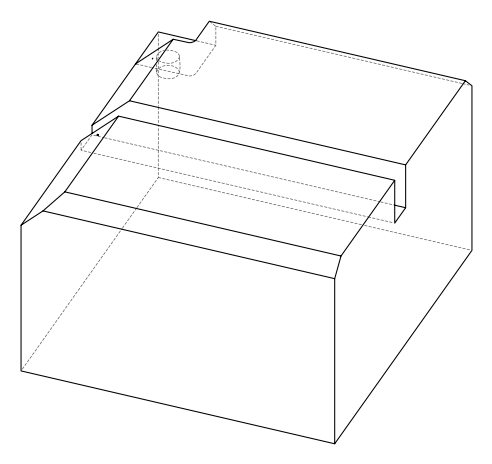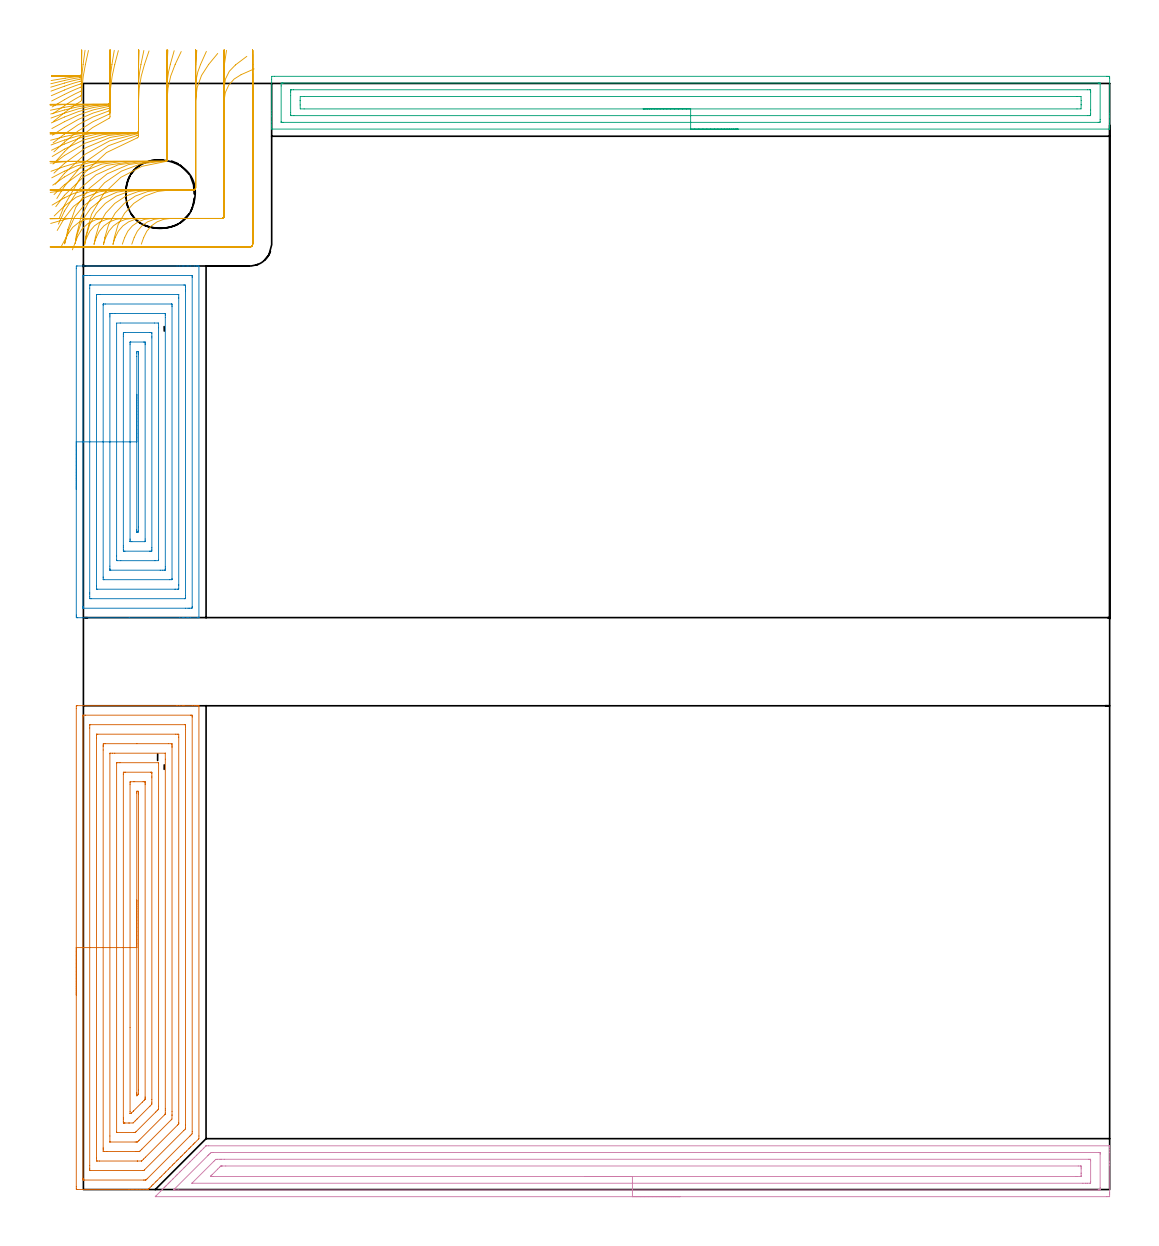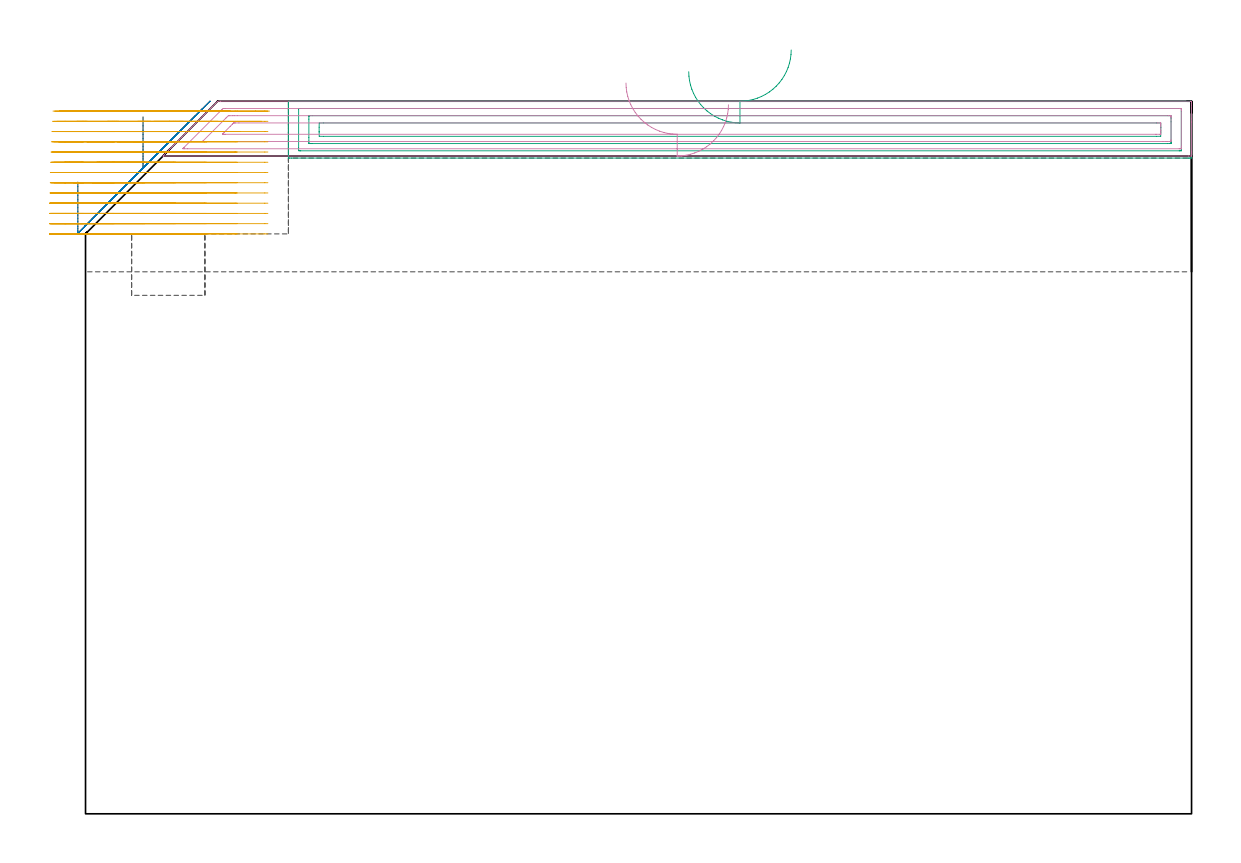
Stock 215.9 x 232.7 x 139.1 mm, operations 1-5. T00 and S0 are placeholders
(PLAN: 7 operations, 2 tool changes, 46.9 min)
(1 AREA_MILL | FG_CHAMFER_SURFACE | UGT0205_001 | 8.2 min | 36665 mm3)
(2 AREA_MILL_1 | FG_CHAMFER_SURFACE_1 | UGT0205_001 | 6.16 min | 29939 mm3)
(3 AREA_MILL_2 | FG_CHAMFER_SURFACE_2 | UGT0205_001 | 5.91 min | 11250 mm3)
(4 AREA_MILL_3 | FG_CHAMFER_SURFACE_3 | UGT0205_001 | 6.52 min | 11087 mm3)
(5 MILL_CORNER_NOTCH_RECTANGULAR | CORNER_NOTCH_RECTANGULAR | NXT0201_009 | Follow Part, ap 2, ae 75% | 10.3 min | 36095 mm3)
(6 MILL_RECTANGULAR_POCKET | POCKET_RECTANGULAR_STRAIGHT | NXT0201_009 | Follow Part, ap 2, ae 75% | 0.86 min | 2037 mm3)
(7 MILL_RECTANGULAR_SLOT | SLOT_RECTANGULAR | NXT0201_012 | Follow Part, ap 4, ae 75% | 8.95 min | 127710 mm3)
(TOOL UGT0205_001 | Chamfer Mill 20 x 3 x 45 deg. | D20 FL50 Z2)
(TOOL NXT0201_009 | ENDMILL 8mm [2P460-0800-NA 1630] | D8 FL26 Z6)
(TOOL NXT0201_012 | ENDMILL 16mm [2P460-1600-NA 1630] | D16 FL38 Z6)
(OP 1 AREA_MILL)
G17 G21 G94 G90
T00 M6
G54
G17 G0 G90 X-1.5 Y40.9 S1061 M3
G43 Z149.1 H0
Z123.3
G94 G1 Y40.938 Z122.428 F250.
Y41.052 Z121.564
Y41.241 Z120.712
Y41.503 Z119.88
Y41.837 Z119.074
Y42.24 Z118.3
Y42.708 Z117.564
Y43.24 Z116.872
Y43.829 Z116.229
Y44.472 Z115.64
Y45.164 Z115.109
Y45.9 Z114.64
Y46.674 Z114.237
Y47.48 Z113.903
Y48.312 Z113.641
Y49.163 Z113.452
Y50.028 Z113.338
Y50.9 Z113.3
Y101.22
X-1.496 Y101.607 Z113.302
X-1.491 Y101.79 Z113.306
X-1.303 Y101.8 Z113.494
X19.677 Z134.472
X20.253 Z135.047
X20.871 Z135.668
X21.138 Z135.935
X22.909 Z137.704
X23.444 Z138.243
X23.794 Z138.593
X23.995 Z138.794
X24.282 Y101.793 Z139.073
X24.297 Y101.79 Z139.088
X24.3 Y101.665 Z139.1
Y11.267
X24.299 Y10.705 Z139.084
X24.241 Y10.641 Z139.041
X23.435 Y9.835 Z138.234
X23.204 Y9.603 Z138.001
X23.087 Y9.486 Z137.885
X22.561 Y8.96 Z137.36
X22.319 Y8.717 Z137.115
X22.197 Y8.595 Z136.994
X21.686 Y8.086 Z136.485
X21.434 Y7.832 Z136.23
X21.306 Y7.705 Z136.103
X20.811 Y7.211 Z135.611
X20.548 Y6.946 Z135.344
X20.416 Y6.814 Z135.213
X19.936 Y6.336 Z134.736
X19.663 Y6.061 Z134.459
X19.062 Y5.462 Z133.862
X18.778 Y5.176 Z133.573
X18.187 Y4.588 Z132.987
X17.892 Y4.29 Z132.688
X17.302 Y3.702 Z132.102
X17.007 Y3.405 Z131.802
X16.406 Y2.806 Z131.206
X16.122 Y2.519 Z130.917
X15.516 Y1.916 Z130.316
X15.236 Y1.634 Z130.031
X14.625 Y1.025 Z129.425
X14.351 Y0.749 Z129.146
X13.859 Y0.258 Z128.657
X13.735 Y0.134 Z128.533
X13.613 Y0.018 Z128.412
X13.602 Y0.01 Z128.4
X13.346 Y0. Z128.145
X12.636 Z127.435
X11.935 Z126.734
X11.4 Z126.196
X11.133 Z125.93
X10.515 Z125.312
X10.247 Z125.045
X9.629 Z124.424
X-1.206 Z113.591
X-1.305 Y0.001 Z113.492
X-1.491 Y0.01 Z113.305
X-1.499 Y0.197 Z113.299
X-1.5 Y0.58 Z113.3
Y50.9
X-0.086 Z114.714
Y99.439
X-0.084 Y99.656 Z114.716
X-0.081 Y99.763 Z114.719
X-0.08 Y99.782 Z114.72
X-0.043 Y99.79 Z114.757
X0.058 Y99.794 Z114.858
X0.418 Y99.8 Z115.218
X22.55 Z137.35
X22.764 Y99.797 Z137.564
X22.845 Y99.793 Z137.645
X22.875 Y99.79 Z137.675
X22.879 Y99.754 Z137.679
X22.883 Y99.658 Z137.683
X22.886 Y99.462 Z137.686
Y99.439
X22.885 Y12.158 Z137.685
X22.872 Y11.733 Z137.672
X22.661 Y11.516 Z137.461
X22.417 Y11.267 Z137.217
X13.511 Y2.361 Z128.311
X13.338 Y2.192 Z128.138
X13.171 Y2.031 Z127.971
X13.104 Y2.01 Z127.904
X13.039 Y2.005 Z127.839
X12.907 Y2.002 Z127.707
X12.644 Y2. Z127.444
X0.25 Z115.05
X0.036 Y2.003 Z114.836
X-0.045 Y2.006 Z114.755
X-0.075 Y2.01 Z114.725
X-0.079 Y2.046 Z114.721
X-0.083 Y2.142 Z114.717
X-0.086 Y2.337 Z114.714
Y2.361
Y50.9
X1.328 Z116.128
X1.329 Y97.102 Z116.129
X1.33 Y97.658 Z116.13
X1.332 Y97.741 Z116.132
X1.335 Y97.779 Z116.135
X1.342 Y97.79 Z116.142
X1.379 Y97.794 Z116.179
X1.521 Y97.799 Z116.321
X21.28 Z136.08
X21.374 Y97.796 Z136.174
X21.448 Y97.79 Z136.248
X21.465 Y97.781 Z136.265
X21.467 Y97.768 Z136.267
X21.47 Y97.658 Z136.27
X21.471 Y97.323 Z136.271
X21.472 Y96.767 Z136.272
X21.471 Y13.604 Z136.271
X21.47 Y13.049 Z136.27
X21.468 Y12.881 Z136.268
X21.465 Y12.799 Z136.265
X21.457 Y12.768 Z136.257
X21.439 Y12.746 Z136.239
X21.138 Y12.438 Z135.938
X12.842 Y4.142 Z127.642
X12.729 Y4.036 Z127.529
X12.707 Y4.019 Z127.507
X12.662 Y4.01 Z127.462
X12.568 Y4.004 Z127.368
X12.426 Y4. Z127.226
X1.52 Y4.001 Z116.32
X1.426 Y4.004 Z116.226
X1.352 Y4.01 Z116.152
X1.335 Y4.019 Z116.135
X1.333 Y4.032 Z116.133
X1.33 Y4.142 Z116.13
X1.329 Y4.477 Z116.129
X1.328 Y5.033 Z116.128
Y50.9
X2.743 Z117.543
Y94.986
X2.747 Y95.675 Z117.547
X2.75 Y95.776 Z117.55
X2.754 Y95.791 Z117.554
X2.775 Y95.794 Z117.575
X2.825 Y95.797 Z117.625
X3.028 Y95.799 Z117.828
X19.444 Y95.8 Z134.244
X19.799 Y95.794 Z134.599
X19.976 Y95.79 Z134.776
X20.051 Y95.783 Z134.851
X20.052 Y95.726 Z134.852
X20.056 Y95.184 Z134.856
X20.057 Y14.137 Z134.857
X20.055 Y13.939 Z134.855
X20.053 Y13.853 Z134.853
X20.05 Y13.814 Z134.85
X20.021 Y13.781 Z134.821
X19.914 Y13.667 Z134.714
X19.777 Y13.527 Z134.577
X13.065 Y6.814 Z127.865
X12.672 Y6.425 Z127.472
X12.285 Y6.046 Z127.085
X12.245 Y6.01 Z127.045
X12.204 Y6.005 Z127.004
X11.4 Y6. Z126.2
X11.324 Z126.124
X3.356 Z118.156
X3.001 Y6.005 Z117.801
X2.824 Y6.01 Z117.624
X2.749 Y6.017 Z117.549
X2.748 Y6.074 Z117.548
X2.744 Y6.616 Z117.544
X2.743 Y50.9 Z117.543
X4.157 Z118.957
Y92.475
X4.158 Y93.205 Z118.958
X4.159 Y93.364 Z118.959
X4.164 Y93.527 Z118.964
X4.176 Y93.79 Z118.976
X4.317 Y93.794 Z119.117
X4.612 Y93.799 Z119.412
X11.251 Y93.8 Z126.051
X17.891 Z132.691
X18.483 Y93.797 Z133.283
X18.567 Y93.794 Z133.367
X18.617 Y93.79 Z133.417
X18.636 Y93.775 Z133.436
X18.638 Y93.689 Z133.438
X18.642 Y93.366 Z133.442
X18.643 Y93.205 Z133.443
Y93.043
Y16.45
X18.641 Y15.72 Z133.441
X18.64 Y15.562 Z133.44
X18.625 Y14.83 Z133.425
X18.555 Y14.757 Z133.355
X18.483 Y14.682 Z133.283
X12.285 Y8.484 Z127.085
X11.895 Y8.097 Z126.695
X11.823 Y8.03 Z126.623
X11.803 Y8.013 Z126.603
X11.769 Y8.008 Z126.569
X11.696 Y8.004 Z126.496
X11.4 Y8.001 Z126.2
X11.106 Y8. Z125.906
X4.909 Z119.709
X4.317 Y8.003 Z119.117
X4.233 Y8.006 Z119.033
X4.183 Y8.01 Z118.983
X4.164 Y8.024 Z118.964
X4.162 Y8.111 Z118.962
X4.158 Y8.434 Z118.958
X4.157 Y8.595 Z118.957
Y8.757
Y50.9
X5.571 Z120.371
X5.572 Y91.683 Z120.372
X5.573 Y91.748 Z120.373
X5.575 Y91.779 Z120.375
X5.577 Y91.788 Z120.377
X5.59 Y91.791 Z120.39
X5.716 Y91.798 Z120.516
X6.088 Y91.799 Z120.888
X6.599 Y91.8 Z121.399
X17.224 Y91.799 Z132.024
X17.226 Y91.797 Z132.026
X17.227 Y91.795 Z132.027
X17.229 Y90.533 Z132.029
Y16.982
X17.228 Y16.611 Z132.028
X17.225 Y16.095 Z132.025
X17.222 Y15.908 Z132.022
X17.211 Y15.87 Z132.011
X17.175 Y15.831 Z131.975
X17.071 Y15.72 Z131.871
X11.728 Y10.377 Z126.528
X11.562 Y10.214 Z126.362
X11.4 Y10.059 Z126.2
X11.334 Y10.01 Z126.134
X11.272 Y10.007 Z126.072
X11.145 Y10.003 Z125.945
X10.889 Y10. Z125.689
X5.576 Y10.001 Z120.376
X5.574 Y10.003 Z120.374
X5.573 Y10.004 Z120.373
X5.571 Y11.267 Z120.371
Y50.9
X6.985 Z121.785
Y89.642
X6.987 Y89.752 Z121.787
X6.989 Y89.778 Z121.789
X6.991 Y89.784 Z121.791
X7.022 Y89.79 Z121.822
X7.231 Y89.796 Z122.031
X7.545 Y89.799 Z122.345
X7.702 Y89.8 Z122.502
X15.759 Y89.799 Z130.559
X15.786 Y89.794 Z130.586
X15.808 Y89.788 Z130.608
X15.815 Y89.642 Z130.615
Y17.514
X15.81 Y17.062 Z130.61
X15.808 Y16.954 Z130.608
X15.8 Y16.909 Z130.6
X15.772 Y16.877 Z130.572
X15.67 Y16.769 Z130.47
X15.514 Y16.611 Z130.314
X15.227 Y16.324 Z130.027
X11.06 Y12.158 Z125.86
X10.949 Y12.054 Z125.749
X10.909 Y12.018 Z125.709
X10.828 Y12.01 Z125.628
X10.67 Y12.002 Z125.47
X7.13 Y12. Z121.93
X7.05 Z121.85
X7.041 Y12.001 Z121.841
X7.014 Y12.006 Z121.814
X6.992 Y12.012 Z121.792
X6.985 Y12.158 Z121.785
Y50.9
X8.4 Z123.2
Y87.316
X8.404 Y87.663 Z123.204
X8.407 Y87.76 Z123.207
X8.414 Y87.791 Z123.214
X8.435 Y87.793 Z123.235
X8.538 Y87.797 Z123.338
X8.744 Y87.8 Z123.544
X8.805 Z123.605
X14.117 Z128.917
X14.272 Y87.798 Z129.072
X14.349 Y87.794 Z129.149
X14.384 Y87.79 Z129.184
X14.394 Y87.774 Z129.194
X14.396 Y87.699 Z129.196
X14.399 Y87.515 Z129.199
X14.4 Y86.97 Z129.2
Y86.624
Y18.937
X14.397 Y18.392 Z129.197
X14.394 Y18.052 Z129.194
X14.387 Y17.945 Z129.187
X14.006 Y17.552 Z128.806
X11.283 Y14.83 Z126.083
X10.897 Y14.445 Z125.697
X10.515 Y14.069 Z125.315
X10.448 Y14.006 Z125.248
X9.629 Y14. Z124.429
X9.569 Z124.369
X8.744 Z123.544
X8.683 Z123.483
X8.528 Y14.002 Z123.328
X8.451 Y14.006 Z123.251
X8.416 Y14.01 Z123.216
X8.406 Y14.026 Z123.206
X8.404 Y14.101 Z123.204
X8.401 Y14.285 Z123.201
X8.4 Y14.83 Z123.2
Y15.176
Y50.9
X9.814 Z124.614
X9.815 Y85.189 Z124.615
X9.818 Y85.541 Z124.618
X9.821 Y85.717 Z124.621
X9.827 Y85.79 Z124.627
X9.912 Y85.795 Z124.712
X10.515 Y85.799 Z125.315
X10.793 Y85.8 Z125.593
X12.565 Y85.798 Z127.365
X12.945 Y85.79 Z127.745
X12.98 Y85.782 Z127.78
X12.982 Y85.731 Z127.782
X12.984 Y85.612 Z127.784
X12.986 Y85.375 Z127.786
Y85.189
Y19.469
X12.985 Y19.283 Z127.785
X12.982 Y19.107 Z127.782
X12.979 Y19.02 Z127.779
X12.974 Y18.982 Z127.774
X12.948 Y18.954 Z127.748
X12.783 Y18.783 Z127.583
X12.396 Y18.392 Z127.196
X10.565 Y16.561 Z125.365
X10.515 Y16.511 Z125.315
X10.116 Y16.121 Z124.916
X10.014 Y16.022 Z124.814
X9.909 Y16.008 Z124.709
X9.855 Y16.004 Z124.655
X9.829 Y16.007 Z124.629
X9.821 Y16.009 Z124.621
X9.82 Y16.022 Z124.62
X9.815 Y16.425 Z124.615
X9.814 Y34.108 Z124.614
Y50.9
X11.228 Z126.028
Y83.408
X11.229 Y83.579 Z126.029
X11.234 Y83.753 Z126.034
X11.236 Y83.791 Z126.036
X11.254 Y83.794 Z126.054
X11.303 Y83.797 Z126.103
X11.4 Y83.796 Z126.2
X11.529 Y83.79 Z126.329
X11.565 Y83.78 Z126.365
X11.568 Y83.696 Z126.368
X11.571 Y83.581 Z126.371
X11.572 Y83.408 Z126.372
Y83.235
Y21.064
X11.571 Y20.892 Z126.371
X11.565 Y20.173 Z126.365
X11.557 Y20.015 Z126.357
X11.4 Y19.854 Z126.2
X11.244 Y19.702 Z126.044
X11.234 Y20.001 Z126.034
X11.23 Y20.173 Z126.03
X11.228 Y20.346 Z126.028
Y50.9
Y51.772 Z126.066
Y52.636 Z126.18
Y53.488 Z126.369
Y54.32 Z126.631
Y55.126 Z126.965
Y55.9 Z127.368
Y56.636 Z127.836
Y57.328 Z128.368
Y57.971 Z128.957
Y58.56 Z129.6
Y59.091 Z130.292
Y59.56 Z131.028
Y59.963 Z131.802
Y60.297 Z132.608
Y60.559 Z133.44
Y60.748 Z134.291
Y60.862 Z135.156
Y60.9 Z136.028
G0 Z149.1
M5
M2
(OP 2 AREA_MILL_1)
G17 G21 G94 G90
T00 M6
G54
G17 G0 G90 X-1.5 Y147.3 S1061 M3
G43 Z149.1 H0
Z123.3
G94 G1 Y147.338 Z122.428 F250.
Y147.452 Z121.564
Y147.641 Z120.712
Y147.903 Z119.88
Y148.237 Z119.074
Y148.64 Z118.3
Y149.108 Z117.564
Y149.64 Z116.872
Y150.229 Z116.229
Y150.872 Z115.64
Y151.564 Z115.109
Y152.3 Z114.64
Y153.074 Z114.237
Y153.88 Z113.903
Y154.712 Z113.641
Y155.564 Z113.452
Y156.428 Z113.338
Y157.3 Z113.3
Y193.744
X-1.496 Y194.13 Z113.302
X-1.491 Y194.29 Z113.305
X-1.326 Y194.3 Z113.47
X19.7 Z134.495
X20.253 Z135.047
X20.917 Z135.715
X21.139 Z135.936
X21.803 Z136.6
X22.024 Z136.82
X22.466 Z137.265
X23.352 Z138.151
X23.794 Z138.593
X24.048 Z138.846
X24.285 Y194.294 Z139.077
X24.297 Y194.291 Z139.089
X24.3 Y194.189 Z139.1
Y120.408
X24.304 Y120.31 Z139.096
X24.285 Y120.307 Z139.077
X24.047 Y120.3 Z138.846
X22.466 Z137.265
X22.024 Z136.82
X21.803 Z136.6
X21.139 Z135.936
X20.917 Z135.715
X20.253 Z135.047
X9.647 Z124.443
X-1.206 Z113.59
X-1.328 Y120.301 Z113.469
X-1.491 Y120.31 Z113.305
X-1.499 Y120.473 Z113.299
X-1.5 Y120.856 Z113.3
Y157.3
X-0.086 Z114.714
X-0.085 Y191.967 Z114.715
X-0.081 Y192.183 Z114.719
X-0.079 Y192.281 Z114.721
X0.112 Y192.29 Z114.912
X0.446 Y192.298 Z115.246
X0.776 Y192.299 Z115.576
X1.33 Y192.3 Z116.13
X22.77 Y192.299 Z137.57
X22.835 Y192.297 Z137.635
X22.862 Y192.294 Z137.662
X22.876 Y192.291 Z137.676
X22.879 Y192.277 Z137.679
X22.882 Y192.183 Z137.682
X22.886 Y191.99 Z137.686
Y191.967
X22.885 Y122.633 Z137.685
X22.881 Y122.417 Z137.681
X22.879 Y122.319 Z137.679
X22.688 Y122.31 Z137.488
X22.354 Y122.302 Z137.154
X22.024 Y122.301 Z136.824
X21.47 Y122.3 Z136.27
X0.03 Y122.301 Z114.83
X-0.035 Y122.302 Z114.765
X-0.062 Y122.306 Z114.738
X-0.076 Y122.309 Z114.724
X-0.079 Y122.323 Z114.721
X-0.082 Y122.417 Z114.718
X-0.086 Y122.61 Z114.714
Y122.633
Y157.3
X1.328 Z116.128
X1.329 Y189.634 Z116.129
X1.331 Y190.189 Z116.131
X1.333 Y190.271 Z116.133
X1.334 Y190.284 Z116.134
X1.367 Y190.29 Z116.167
X1.44 Y190.296 Z116.24
X1.551 Y190.3 Z116.351
X21.139 Y190.299 Z135.939
X21.249 Y190.297 Z136.049
X21.464 Y190.29 Z136.264
X21.466 Y190.189 Z136.266
X21.47 Y189.856 Z136.27
X21.471 Y189.3 Z136.271
Y188.966
Y124.966
X21.469 Y124.411 Z136.269
X21.467 Y124.329 Z136.267
X21.466 Y124.316 Z136.266
X21.433 Y124.31 Z136.233
X21.36 Y124.304 Z136.16
X21.249 Y124.3 Z136.049
X1.662 Y124.301 Z116.462
X1.551 Y124.303 Z116.351
X1.336 Y124.31 Z116.136
X1.334 Y124.411 Z116.134
X1.33 Y124.744 Z116.13
X1.329 Y125.3 Z116.129
X1.328 Y125.634 Z116.128
Y157.3
X2.743 Z117.543
Y187.325
X2.744 Y187.522 Z117.544
X2.749 Y188.208 Z117.549
X2.76 Y188.29 Z117.56
X2.851 Y188.293 Z117.651
X3.045 Y188.297 Z117.845
X3.432 Y188.3 Z118.232
X3.543 Z118.343
X19.799 Y188.299 Z134.599
X19.959 Y188.296 Z134.759
X20.038 Y188.292 Z134.838
X20.051 Y188.289 Z134.851
X20.053 Y188.278 Z134.853
X20.055 Y188.249 Z134.855
X20.057 Y187.719 Z134.857
Y187.522
Y127.275
X20.056 Y127.078 Z134.856
X20.051 Y126.392 Z134.851
X20.04 Y126.31 Z134.84
X19.949 Y126.307 Z134.749
X19.755 Y126.303 Z134.555
X19.368 Y126.3 Z134.168
X19.257 Z134.057
X3.001 Y126.301 Z117.801
X2.841 Y126.304 Z117.641
X2.762 Y126.308 Z117.562
X2.749 Y126.311 Z117.549
X2.747 Y126.322 Z117.547
X2.745 Y126.351 Z117.545
X2.743 Y126.881 Z117.543
Y127.078
Y157.3
X4.157 Z118.957
Y186.067
X4.159 Y186.174 Z118.959
X4.164 Y186.259 Z118.964
X4.168 Y186.291 Z118.968
X4.18 Y186.293 Z118.98
X4.318 Y186.297 Z119.118
X4.65 Y186.3 Z119.45
X18.483 Y186.299 Z133.283
X18.562 Y186.298 Z133.362
X18.61 Y186.294 Z133.41
X18.631 Y186.291 Z133.431
X18.636 Y186.227 Z133.436
X18.641 Y185.906 Z133.441
X18.643 Y185.744 Z133.443
X18.642 Y128.533 Z133.442
X18.641 Y128.426 Z133.441
X18.636 Y128.341 Z133.436
X18.632 Y128.309 Z133.432
X18.62 Y128.307 Z133.42
X18.483 Y128.303 Z133.283
X18.15 Y128.3 Z132.95
X4.318 Y128.301 Z119.118
X4.238 Y128.302 Z119.038
X4.19 Y128.306 Z118.99
X4.169 Y128.309 Z118.969
X4.164 Y128.373 Z118.964
X4.159 Y128.694 Z118.959
X4.157 Y128.856 Z118.957
Y157.3
X5.571 Z120.371
X5.572 Y183.596 Z120.372
X5.573 Y183.967 Z120.373
X5.576 Y184.226 Z120.376
X5.578 Y184.282 Z120.378
X5.646 Y184.29 Z120.446
X5.759 Y184.297 Z120.559
X6.088 Y184.299 Z120.888
X6.641 Y184.3 Z121.441
X17.044 Y184.299 Z131.844
X17.139 Y184.297 Z131.939
X17.197 Y184.293 Z131.997
X17.222 Y184.289 Z132.022
X17.224 Y184.277 Z132.024
X17.227 Y184.14 Z132.027
X17.228 Y183.967 Z132.028
X17.229 Y183.448 Z132.029
X17.228 Y131.004 Z132.028
X17.227 Y130.633 Z132.027
X17.224 Y130.374 Z132.024
X17.222 Y130.318 Z132.022
X17.154 Y130.31 Z131.954
X17.041 Y130.303 Z131.841
X16.712 Y130.301 Z131.512
X16.159 Y130.3 Z130.959
X5.756 Y130.301 Z120.556
X5.661 Y130.303 Z120.461
X5.603 Y130.307 Z120.403
X5.577 Y130.31 Z120.377
X5.576 Y130.323 Z120.376
X5.573 Y130.46 Z120.373
X5.572 Y130.633 Z120.372
X5.571 Y131.152 Z120.371
Y157.3
X6.985 Z121.785
X6.986 Y182.189 Z121.786
X6.992 Y182.289 Z121.792
X7.748 Y182.3 Z122.548
X14.941 Z129.741
X15.72 Y182.296 Z130.52
X15.765 Y182.29 Z130.565
X15.81 Y182.206 Z130.61
X15.812 Y182.189 Z130.612
X15.815 Y181.312 Z130.615
X15.814 Y132.411 Z130.614
X15.808 Y132.311 Z130.608
X15.052 Y132.3 Z129.852
X7.859 Z122.659
X7.08 Y132.304 Z121.88
X7.035 Y132.31 Z121.835
X6.99 Y132.394 Z121.79
X6.988 Y132.411 Z121.788
X6.985 Y133.288 Z121.785
Y157.3
X8.4 Z123.2
Y179.522
X8.402 Y179.866 Z123.202
X8.407 Y180.213 Z123.207
X8.412 Y180.291 Z123.212
X8.454 Y180.293 Z123.254
X8.55 Y180.297 Z123.35
X8.744 Y180.299 Z123.544
X8.855 Y180.3 Z123.655
X14.056 Y180.299 Z128.856
X14.168 Y180.298 Z128.968
X14.388 Y180.29 Z129.188
X14.393 Y180.222 Z129.193
X14.397 Y180.069 Z129.197
X14.4 Y179.522 Z129.2
Y179.176
Y135.078
X14.398 Y134.735 Z129.198
X14.393 Y134.387 Z129.193
X14.388 Y134.309 Z129.188
X14.346 Y134.307 Z129.146
X14.25 Y134.303 Z129.05
X14.056 Y134.301 Z128.856
X13.945 Y134.3 Z128.745
X8.744 Y134.301 Z123.544
X8.632 Y134.302 Z123.432
X8.412 Y134.31 Z123.212
X8.407 Y134.378 Z123.207
X8.403 Y134.531 Z123.203
X8.4 Y135.078 Z123.2
Y135.424
Y157.3
X9.814 Z124.614
Y177.744
X9.816 Y178.096 Z124.616
X9.819 Y178.271 Z124.619
X9.82 Y178.286 Z124.62
X9.835 Y178.29 Z124.635
X9.882 Y178.296 Z124.682
X9.962 Y178.299 Z124.762
X12.618 Z127.418
X12.933 Y178.293 Z127.733
X12.968 Y178.29 Z127.768
X12.98 Y178.284 Z127.78
X12.981 Y178.262 Z127.781
X12.984 Y178.152 Z127.784
X12.986 Y177.93 Z127.786
Y177.744
Y136.856
X12.984 Y136.504 Z127.784
X12.981 Y136.329 Z127.781
X12.98 Y136.314 Z127.78
X12.965 Y136.31 Z127.765
X12.918 Y136.304 Z127.718
X12.838 Y136.301 Z127.638
X10.182 Z124.982
X9.867 Y136.307 Z124.667
X9.832 Y136.31 Z124.632
X9.82 Y136.316 Z124.62
X9.819 Y136.338 Z124.619
X9.816 Y136.448 Z124.616
X9.814 Y136.67 Z124.614
Y136.856
Y157.3
X11.228 Z126.028
Y175.25
X11.231 Y175.967 Z126.031
X11.234 Y176.133 Z126.034
X11.241 Y176.29 Z126.041
X11.4 Y176.295 Z126.2
X11.511 Z126.311
X11.55 Y176.291 Z126.35
X11.565 Y176.287 Z126.365
X11.567 Y176.254 Z126.367
X11.57 Y176.139 Z126.37
X11.572 Y175.967 Z126.372
Y175.794
Y139.35
X11.569 Y138.633 Z126.369
X11.566 Y138.467 Z126.366
X11.559 Y138.31 Z126.359
X11.4 Y138.305 Z126.2
X11.289 Z126.089
X11.25 Y138.309 Z126.05
X11.235 Y138.312 Z126.035
X11.233 Y138.346 Z126.033
X11.23 Y138.461 Z126.03
X11.228 Y138.633 Z126.028
Y138.806
Y157.3
Y158.172 Z126.066
Y159.036 Z126.18
Y159.888 Z126.369
Y160.72 Z126.631
Y161.526 Z126.965
Y162.3 Z127.368
Y163.036 Z127.836
Y163.728 Z128.368
Y164.371 Z128.957
Y164.96 Z129.6
Y165.492 Z130.292
Y165.96 Z131.028
Y166.363 Z131.802
Y166.697 Z132.608
Y166.959 Z133.44
Y167.148 Z134.292
Y167.262 Z135.156
Y167.3 Z136.028
G0 Z149.1
M5
M2
(OP 3 AREA_MILL_2)
G17 G21 G94 G90
T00 M6
G54
G17 G0 G90 X137.75 Y223.1 S1061 M3
G43 Z149.1 H0
G94 G1 X137.712 Z148.228 F250.
X137.598 Z147.363
X137.409 Z146.512
X137.147 Z145.68
X136.813 Z144.874
X136.41 Z144.1
X135.941 Z143.364
X135.41 Z142.672
X134.821 Z142.029
X134.178 Z141.44
X133.486 Z140.908
X132.75 Z140.44
X131.976 Z140.037
X131.17 Z139.703
X130.338 Z139.441
X129.486 Z139.252
X128.622 Z139.138
X127.75 Z139.1
X39.769
X39.61 Y223.102 Z139.088
X39.606 Y223.167 Z139.025
X39.6 Y223.579 Z138.621
Y223.947 Z138.252
Y224.626 Z137.57
Y225.859 Z136.338
Y226.414 Z135.78
Y227.031 Z135.164
Y233.569 Z128.629
X39.603 Y234.182 Z128.016
X39.607 Y234.192 Z128.006
X40.216 Y234.2 Z128.
X215.284
X215.549 Y234.197 Z128.002
X215.89 Y234.192 Z128.006
X215.9 Y233.846 Z128.351
Y226.414 Z135.78
Y225.859 Z136.338
Y225.52 Z136.676
Y224.965 Z137.232
Y224.626 Z137.57
Y223.947 Z138.252
Y223.579 Z138.621
X215.894 Y223.167 Z139.025
X215.89 Y223.102 Z139.088
X215.731 Y223.1 Z139.1
X127.75
Y224.514 Z137.686
X42.002
X41.891 Y224.515 Z137.685
X41.669 Y224.519 Z137.681
X41.613 Y224.521 Z137.679
X41.608 Y224.534 Z137.666
X41.603 Y224.568 Z137.632
X41.601 Y224.626 Z137.574
Y232.182 Z130.018
X41.607 Y232.674 Z129.526
X41.61 Y232.769 Z129.431
X41.78 Y232.779 Z129.421
X41.893 Y232.784 Z129.416
X42.002 Y232.785 Z129.415
X213.498 Y232.786 Z129.414
X213.609 Y232.785 Z129.415
X213.831 Y232.781 Z129.419
X213.887 Y232.779 Z129.421
X213.892 Y232.766 Z129.434
X213.897 Y232.732 Z129.468
X213.899 Y232.674 Z129.526
Y225.118 Z137.082
X213.893 Y224.626 Z137.574
X213.89 Y224.531 Z137.669
X213.72 Y224.521 Z137.679
X213.607 Y224.516 Z137.684
X213.498 Y224.515 Z137.685
X127.75 Y224.514 Z137.686
Y225.928 Z136.272
X44.273 Y225.929 Z136.271
X43.789 Y225.932 Z136.268
X43.629 Y225.935 Z136.265
X43.61 Y225.937 Z136.263
X43.606 Y225.999 Z136.201
X43.602 Y226.099 Z136.101
X43.6 Y226.603 Z135.597
Y230.18 Z132.02
X43.601 Y230.886 Z131.314
X43.602 Y231.073 Z131.127
X43.61 Y231.263 Z130.937
X43.616 Y231.365 Z130.835
X43.668 Y231.367 Z130.833
X43.789 Y231.369 Z130.831
X44.197 Y231.371 Z130.829
X211.227
X211.711 Y231.368 Z130.832
X211.871 Y231.365 Z130.835
X211.89 Y231.363 Z130.837
X211.894 Y231.301 Z130.899
X211.898 Y231.201 Z130.999
X211.899 Y231.075 Z131.125
X211.9 Y230.886 Z131.314
Y227.12 Z135.08
X211.899 Y226.414 Z135.786
X211.898 Y226.227 Z135.973
X211.89 Y226.037 Z136.163
X211.884 Y225.935 Z136.265
X211.832 Y225.933 Z136.267
X211.711 Y225.931 Z136.269
X211.303 Y225.929 Z136.271
X127.75 Y225.928 Z136.272
Y227.343 Z134.857
X46.434
X45.618 Y227.35 Z134.85
X45.6 Y228.178 Z134.022
Y229.072 Z133.128
Y229.097 Z133.103
X45.616 Y229.95 Z132.25
X46.468 Y229.957 Z132.243
X209.066
X209.882 Y229.95 Z132.25
X209.9 Y229.122 Z133.078
Y228.228 Z133.972
Y228.203 Z133.997
X209.884 Y227.35 Z134.85
X209.032 Y227.343 Z134.857
X127.75
X126.878 Z134.895
X126.013 Z135.009
X125.162 Z135.198
X124.33 Z135.46
X123.524 Z135.794
X122.75 Z136.197
X122.014 Z136.666
X121.322 Z137.197
X120.679 Z137.786
X120.09 Z138.43
X119.558 Z139.122
X119.09 Z139.857
X118.687 Z140.631
X118.353 Z141.437
X118.091 Z142.269
X117.902 Z143.121
X117.788 Z143.986
X117.75 Z144.857
G0 Z149.1
M5
M2
(OP 4 AREA_MILL_3)
G17 G21 G94 G90
T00 M6
G54
G17 G0 G90 X125.5 Y-1.5 S1061 M3
G43 Z149.1 H0
Z138.4
G94 G1 X125.462 Z137.529 F250.
X125.348 Z136.664
X125.159 Z135.812
X124.897 Z134.98
X124.563 Z134.174
X124.16 Z133.4
X123.692 Z132.664
X123.16 Z131.972
X122.571 Z131.329
X121.928 Z130.74
X121.236 Z130.209
X120.5 Z129.74
X119.726 Z129.337
X118.92 Z129.003
X118.088 Z128.741
X117.237 Z128.552
X116.372 Z128.438
X115.5 Z128.4
X15.242
X15.22 Y-1.499 Z128.401
X15.118 Y-1.493 Z128.405
X15.151 Y-1.454 Z128.444
X15.242 Y-1.358 Z128.54
X16.262 Y-0.338 Z129.562
X16.471 Y-0.128 Z129.77
X16.579 Y-0.019 Z129.877
X16.911 Y0.311 Z130.211
X17.133 Y0.533 Z130.432
X17.355 Y0.756 Z130.654
X17.47 Y0.872 Z130.768
X17.824 Y1.224 Z131.124
X18.003 Y1.403 Z131.303
X18.239 Y1.64 Z131.538
X18.361 Y1.763 Z131.659
X18.737 Y2.137 Z132.037
X18.873 Y2.273 Z132.173
X19.416 Y2.819 Z132.713
X19.698 Y3.098 Z132.998
X19.743 Y3.143 Z133.043
X20.3 Y3.703 Z133.598
X20.589 Y3.989 Z133.889
X21.185 Y4.587 Z134.482
X21.48 Y4.88 Z134.78
X22.069 Y5.471 Z135.366
X22.391 Y5.791 Z135.69
X22.953 Y6.355 Z136.251
X23.304 Y6.704 Z136.604
X23.837 Y7.239 Z137.135
X24.428 Y7.828 Z137.728
X24.6 Y8.001 Z137.898
X24.721 Y8.123 Z138.019
X25.312 Y8.712 Z138.612
X25.754 Y9.154 Z139.054
X25.758 Y9.157 Z139.057
X25.813 Y9.206 Z139.091
X26.376 Y9.2 Z139.1
X215.758
X215.891 Y9.197 Z139.088
X215.893 Y9.186 Z139.077
X215.9 Y8.889 Z138.788
Y8.392 Z138.291
Y7.828 Z137.723
Y5.778 Z135.676
Y5.176 Z135.071
Y-0.711 Z129.186
X215.897 Y-1.012 Z128.885
X215.891 Y-1.491 Z128.406
X215.798 Y-1.494 Z128.403
X215.312 Y-1.5 Z128.4
X115.5
Y-0.086 Z129.814
X19.941
X19.252 Y-0.084 Z129.816
X19.207
X18.989 Y-0.072 Z129.828
X19.012 Y-0.046 Z129.854
X19.088 Y0.035 Z129.935
X19.167 Y0.117 Z130.017
X19.252 Y0.203 Z130.103
X26.187 Y7.137 Z137.037
X26.382 Y7.33 Z137.23
X26.637 Y7.575 Z137.475
X26.854 Y7.779 Z137.679
X27.273 Y7.785 Z137.685
X27.316
X213.573 Y7.786 Z137.686
X213.749 Y7.785 Z137.685
X213.837 Y7.783 Z137.683
X213.879 Y7.779 Z137.679
X213.89 Y7.777 Z137.677
X213.892 Y7.763 Z137.663
X213.897 Y7.672 Z137.572
X213.9 Y7.462 Z137.362
X213.899 Y0.39 Z130.29
X213.893 Y0.022 Z129.922
X213.89 Y-0.077 Z129.823
X213.847 Y-0.079 Z129.821
X213.742 Y-0.083 Z129.817
X213.53 Y-0.085 Z129.815
X213.487 Y-0.086 Z129.814
X115.5
Y1.328 Z131.228
X22.968 Y1.329 Z131.229
X22.868 Y1.333 Z131.233
X22.849 Y1.336 Z131.236
X22.851 Y1.341 Z131.241
X22.875 Y1.372 Z131.272
X22.913 Y1.413 Z131.313
X22.979 Y1.48 Z131.38
X27.417 Y5.917 Z135.817
X27.562 Y6.06 Z135.96
X27.867 Y6.355 Z136.255
X28.164 Y6.364 Z136.264
X28.743 Y6.37 Z136.27
X29.055 Y6.371 Z136.271
X29.633
X211.434
X211.748 Y6.369 Z136.269
X211.851 Y6.367 Z136.267
X211.881 Y6.365 Z136.265
X211.89 Y6.311 Z136.211
X211.896 Y6.211 Z136.111
X211.899 Y6.06 Z135.96
Y1.64 Z131.54
X211.898 Y1.491 Z131.391
X211.89 Y1.344 Z131.244
X211.748 Y1.336 Z131.236
X211.169 Y1.33 Z131.23
X210.856 Y1.329 Z131.229
X210.279
X115.5 Y1.328 Z131.228
Y2.743 Z132.643
X27.273
X27.052 Y2.744 Z132.644
X26.793 Y2.747 Z132.647
X26.716 Y2.75 Z132.65
X26.756 Y2.797 Z132.697
X26.817 Y2.865 Z132.765
X26.872 Y2.922 Z132.822
X27.068 Y3.12 Z133.02
X28.241 Y4.292 Z134.192
X28.648 Y4.697 Z134.597
X28.786 Y4.832 Z134.732
X28.898 Y4.937 Z134.837
X28.933 Y4.95 Z134.85
X28.972 Y4.954 Z134.854
X29.055 Y4.956 Z134.856
X29.276 Y4.957 Z134.857
X29.947
X209.295
X209.81 Y4.952 Z134.852
X209.865 Y4.95 Z134.85
X209.89 Y4.943 Z134.843
X209.893 Y4.902 Z134.802
X209.897 Y4.72 Z134.62
X209.9 Y4.357 Z134.257
Y3.473 Z133.373
Y3.408 Z133.308
X209.897 Y2.998 Z132.898
X209.892 Y2.794 Z132.694
X209.89 Y2.75 Z132.65
X209.84 Y2.747 Z132.647
X209.743 Y2.744 Z132.644
X209.074 Y2.743 Z132.643
X208.854
X115.5
X114.628 Z132.681
X113.764 Z132.795
X112.912 Z132.983
X112.08 Z133.246
X111.274 Z133.58
X110.5 Z133.982
X109.764 Z134.451
X109.072 Z134.982
X108.429 Z135.572
X107.84 Z136.215
X107.309 Z136.907
X106.84 Z137.643
X106.437 Z138.417
X106.103 Z139.222
X105.841 Z140.054
X105.652 Z140.906
X105.538 Z141.771
X105.5 Z142.643
G0 Z149.1
M5
M2
(OP 5 MILL_CORNER_NOTCH_RECTANGULAR)
G17 G21 G94 G90
T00 M6
G54
G17 G0 G90 X-6.353 Y224.669 S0 M3
G43 Z149.167 H1
Z137.169
G94 G1 X-4. Y226.531 F250.
G2 X-0.587 Y228.924 R36. F500.
G3 X-0.399 Y229.258 R0.4
G2 X0.42 Y236.7 R36.
G1 X1.057 Y239.632 F250.
G0 Z149.167
X-6.002 Y216.09
Z137.169
G1 X-4. Y218.324
G2 X5.375 Y225.355 R30. F500.
G3 X5.6 Y225.711 R0.4
G1 Y229.059
G2 X6.589 Y236.7 R30.
G1 X7.354 Y239.601 F250.
G0 Z149.167
X-5.097 Y204.281
Z137.169
G1 X-4. Y207.074
G2 X11.319 Y221.251 R24. F500.
G3 X11.6 Y221.63 R0.4
G1 Y229.059
G2 X12.849 Y236.7 R24.
G1 X13.804 Y239.544 F250.
G0 Z149.167
X0.284 Y198.809
Z137.169
G1 X0.45 Y200.3
G2 X17.227 Y216.266 R18. F500.
G3 X17.6 Y216.662 R0.4
G1 Y229.059
G2 X19.302 Y236.7 R18.
G1 X20.576 Y239.416 F250.
G0 Z149.167
X6.257 Y198.821
Z137.169
G1 X6.507 Y200.3
G2 X18.339 Y210.3 R12. F500.
G1 X23.202
G3 X23.6 Y210.698 R0.4
G1 Y229.059
G2 X26.347 Y236.7 R12.
G1 X28.258 Y239.013 F250.
G0 Z149.167
X12.182 Y198.886
Z137.169
G1 X12.682 Y200.3
G2 X18.339 Y204.3 R6. F500.
G1 X29.202
G3 X29.6 Y204.698 R0.4
G1 Y229.059
G2 X33.177 Y234.548 R6.
G1 X35.921 Y235.759 F250.
G0 Z149.167
X15.339 Y198.3
Z137.169
G1 X18.339
X35. F500.
G3 X35.6 Y198.9 R0.6
G1 Y229.059
Y232.059 F250.
G0 Z149.167
X-6.475 Y226.307
Z135.172
G1 X-4. Y228.002
G2 X-0.609 Y230.06 R36. F500.
G3 X-0.4 Y230.408 R0.4
G1 Y231.804
G2 X-0.066 Y236.699 R36.
G1 X0.342 Y239.672 F250.
G0 Z149.167
X-6.205 Y218.317
Z135.172
G1 X-4. Y220.351
G2 X5.349 Y226.214 R30. F500.
G3 X5.6 Y226.582 R0.4
G1 Y231.804
G2 X6.002 Y236.7 R30.
G1 X6.492 Y239.66 F250.
G0 Z149.167
X-5.592 Y208.494
Z135.172
G1 X-4. Y211.037
G2 X11.287 Y221.762 R24. F500.
G3 X11.6 Y222.15 R0.4
G1 Y231.804
G2 X12.105 Y236.7 R24.
G1 X12.717 Y239.637 F250.
G0 Z149.167
X-1.703 Y199.109
Z135.172
G1 X-1.512 Y200.597
G2 X16.341 Y216.3 R18. F500.
G1 X17.202
G3 X17.6 Y216.698 R0.4
G1 Y231.804
G2 X18.279 Y236.7 R18.
G1 X19.095 Y239.587 F250.
G0 Z149.167
X4.259 Y198.821
Z135.172
G1 X4.509 Y200.3
G2 X16.341 Y210.3 R12. F500.
G1 X23.202
G3 X23.6 Y210.698 R0.4
G1 Y231.804
G2 X24.644 Y236.7 R12.
G1 X25.868 Y239.439 F250.
G0 Z149.167
X10.184 Y198.886
Z135.172
G1 X10.684 Y200.3
G2 X16.341 Y204.3 R6. F500.
G1 X29.202
G3 X29.6 Y204.698 R0.4
G1 Y231.804
G2 X31.984 Y236.592 R6.
G1 X34.379 Y238.4 F250.
G0 Z149.167
X13.341 Y198.3
Z135.172
G1 X16.341
X35. F500.
G3 X35.6 Y198.9 R0.6
G1 Y231.804
Y234.804 F250.
G0 Z149.167
X-6.581 Y227.747
Z133.174
G1 X-4. Y229.276
G2 X-0.631 Y231.038 R36. F500.
G3 X-0.4 Y231.397 R0.4
G1 Y235.818
G2 X-0.39 Y236.681 R36.
G1 X-0.318 Y239.68 F250.
G0 Z149.167
X-6.374 Y220.204
Z133.174
G1 X-4. Y222.038
G2 X5.323 Y226.912 R30. F500.
G3 X5.6 Y227.29 R0.4
G1 Y235.818
G2 X5.613 Y236.7 R30.
G1 X5.701 Y239.699 F250.
G0 Z149.167
X-5.935 Y211.483
Z133.174
G1 X-4. Y213.776
G2 X11.254 Y222.1 R24. F500.
G3 X11.6 Y222.494 R0.4
G1 Y235.818
G2 X11.616 Y236.7 R24.
G1 X11.726 Y239.698 F250.
G0 Z149.167
X-3.889 Y199.063
Z133.174
G1 X-3.272 Y201.999
G2 X14.344 Y216.3 R18. F500.
G1 X17.202
G3 X17.6 Y216.698 R0.4
G1 Y235.818
G2 X17.622 Y236.7 R18.
G1 X17.769 Y239.696 F250.
G0 Z149.167
X2.262 Y198.821
Z133.174
G1 X2.512 Y200.3
G2 X14.344 Y210.3 R12. F500.
G1 X23.202
G3 X23.6 Y210.698 R0.4
G1 Y235.818
G2 X23.632 Y236.7 R12.
G1 X23.853 Y239.692 F250.
G0 Z149.167
X8.187 Y198.886
Z133.174
G1 X8.687 Y200.3
G2 X14.344 Y204.3 R6. F500.
G1 X29.202
G3 X29.6 Y204.698 R0.4
G1 Y235.818
G2 X29.665 Y236.7 R6.
G1 X30.106 Y239.667 F250.
G0 Z149.167
X11.344 Y198.3
Z133.174
G1 X14.344
X35. F500.
G3 X35.6 Y198.9 R0.6
G1 Y235.818
Y238.818 F250.
G0 Z149.167
X-6.673 Y229.013
Z131.177
G1 X-4. Y230.375
G2 X-0.653 Y231.871 R36. F500.
G3 X-0.4 Y232.24 R0.4
G1 Y236.68
Y239.68 F250.
G0 Z149.167
X-6.516 Y221.821
Z131.177
G1 X-4. Y223.456
G2 X5.297 Y227.46 R30. F500.
G3 X5.6 Y227.845 R0.4
G1 Y232.24
Y236.7
X5.602 Y239.7 F250.
G0 Z149.167
X-6.197 Y213.83
Z131.177
G1 X-4. Y215.873
G2 X11.221 Y222.274 R24. F500.
G3 X11.6 Y222.67 R0.4
G1 Y227.845
Y236.7
X11.603 Y239.7 F250.
G0 Z149.167
X-5.256 Y203.113
Z131.177
G1 X-4. Y205.837
G2 X12.346 Y216.3 R18. F500.
G1 X17.202
G3 X17.6 Y216.698 R0.4
G1 Y222.67
Y236.7
X17.604 Y239.7 F250.
G0 Z149.167
X0.264 Y198.821
Z131.177
G1 X0.514 Y200.3
G2 X12.346 Y210.3 R12. F500.
G1 X23.202
G3 X23.6 Y210.698 R0.4
G1 Y216.698
Y236.7
X23.606 Y239.7 F250.
G0 Z149.167
X6.189 Y198.886
Z131.177
G1 X6.689 Y200.3
G2 X12.346 Y204.3 R6. F500.
G1 X29.202
G3 X29.6 Y204.698 R0.4
G1 Y210.698
Y236.7
X29.612 Y239.7 F250.
G0 Z149.167
X9.346 Y198.3
Z131.177
G1 X12.346
X35. F500.
G3 X35.6 Y198.9 R0.6
G1 Y236.676
Y239.676 F250.
G0 Z149.167
X-6.751 Y230.121
Z129.179
G1 X-4. Y231.317
G2 X-0.675 Y232.571 R36. F500.
G3 X-0.4 Y232.948 R0.4
G1 Y236.68
Y239.68 F250.
G0 Z149.167
X-6.635 Y223.211
Z129.179
G1 X-4. Y224.646
G2 X5.27 Y227.867 R30. F500.
G3 X5.6 Y228.258 R0.4
G1 Y236.7
Y239.7 F250.
G0 Z149.167
X-6.405 Y215.745
Z129.179
G1 X-4. Y217.538
G2 X10.349 Y222.3 R24. F500.
G1 X11.203
G3 X11.6 Y222.697 R0.4
G1 Y236.7
Y239.7 F250.
G0 Z149.167
X-5.811 Y206.777
Z129.179
G1 X-4. Y209.168
G2 X10.349 Y216.3 R18. F500.
G1 X17.202
G3 X17.6 Y216.698 R0.4
G1 Y236.7
Y239.7 F250.
G0 Z149.167
X-1.719 Y199.093
Z129.179
G1 X-1.435 Y200.566
G2 X10.349 Y210.3 R12. F500.
G1 X23.202
G3 X23.6 Y210.698 R0.4
G1 Y236.7
Y239.7 F250.
G0 Z149.167
X4.192 Y198.886
Z129.179
G1 X4.692 Y200.3
G2 X10.349 Y204.3 R6. F500.
G1 X29.202
G3 X29.6 Y204.698 R0.4
G1 Y236.7
Y239.7 F250.
G0 Z149.167
X7.349 Y198.3
Z129.179
G1 X10.349
X35. F500.
G3 X35.6 Y198.9 R0.6
G1 Y236.7
Y239.7 F250.
G0 Z149.167
X-6.818 Y231.084
Z127.182
G1 X-4. Y232.113
G2 X-0.697 Y233.143 R36. F500.
G3 X-0.4 Y233.527 R0.4
G1 Y236.68
Y239.68 F250.
G0 Z149.167
X-6.734 Y224.402
Z127.182
G1 X-4. Y225.638
G2 X5.244 Y228.138 R30. F500.
G3 X5.6 Y228.533 R0.4
G1 Y236.7
Y239.7 F250.
G0 Z149.167
X-6.572 Y217.331
Z127.182
G1 X-4. Y218.876
G2 X8.355 Y222.3 R24. F500.
G1 X11.203
G3 X11.6 Y222.697 R0.4
G1 Y236.7
Y239.7 F250.
G0 Z149.167
X-6.182 Y209.331
Z127.182
G1 X-4. Y211.39
G2 X8.355 Y216.3 R18. F500.
G1 X17.202
G3 X17.6 Y216.698 R0.4
G1 Y236.7
Y239.7 F250.
G0 Z149.167
X-3.998 Y198.931
Z127.182
G1 X-3.123 Y201.801
G2 X8.355 Y210.3 R12. F500.
G1 X23.202
G3 X23.6 Y210.698 R0.4
G1 Y236.7
Y239.7 F250.
G0 Z149.167
X2.198 Y198.886
Z127.182
G1 X2.698 Y200.3
G2 X8.355 Y204.3 R6. F500.
G1 X29.202
G3 X29.6 Y204.698 R0.4
G1 Y236.7
Y239.7 F250.
G0 Z149.167
X5.355 Y198.3
Z127.182
G1 X8.355
X35. F500.
G3 X35.6 Y198.9 R0.6
G1 Y236.7
Y239.7 F250.
G0 Z149.167
X-6.872 Y231.915
Z125.185
G1 X-3.999 Y232.778
G2 X-0.719 Y233.598 R36.
G3 X-0.4 Y233.986 R0.4
G1 Y236.68
Y239.68
G0 Z149.167
X-6.816 Y225.419
Z125.185
G1 X-4. Y226.455
G2 X5.218 Y228.278 R30. F500.
G3 X5.6 Y228.675 R0.4
G1 Y236.7
Y239.7 F250.
G0 Z149.167
X-6.706 Y218.655
Z125.185
G1 X-4. Y219.95
G2 X6.358 Y222.3 R24. F500.
G1 X11.203
G3 X11.6 Y222.697 R0.4
G1 Y236.7
Y239.7 F250.
G0 Z149.167
X-6.454 Y211.295
Z125.185
G1 X-4. Y213.021
G2 X6.358 Y216.3 R18. F500.
G1 X17.202
G3 X17.6 Y216.698 R0.4
G1 Y236.7
Y239.7 F250.
G0 Z149.167
X-5.515 Y201.77
Z125.185
G1 X-4. Y204.36
G2 X6.358 Y210.3 R12. F500.
G1 X23.202
G3 X23.6 Y210.698 R0.4
G1 Y236.7
Y239.7 F250.
G0 Z149.167
X0.201 Y198.886
Z125.185
G1 X0.701 Y200.3
G2 X6.358 Y204.3 R6. F500.
G1 X29.202
G3 X29.6 Y204.698 R0.4
G1 Y236.7
Y239.7 F250.
G0 Z149.167
X3.358 Y198.3
Z125.185
G1 X6.358
X35. F500.
G3 X35.6 Y198.9 R0.6
G1 Y236.7
Y239.7 F250.
G0 Z149.167
X-6.869 Y232.635
Z123.187
G1 X-3.95 Y233.328
G2 X-0.74 Y233.937 R36.
G3 X-0.4 Y234.329 R0.4
G1 Y236.68
Y239.68
G0 Z149.167
X-6.881 Y226.276
Z123.187
G1 X-4. Y227.112
G2 X4.36 Y228.3 R30. F500.
G1 X5.203
G3 X5.6 Y228.697 R0.4
G1 Y236.7
Y239.7 F250.
G0 Z149.167
X-6.812 Y219.752
Z123.187
G1 X-4. Y220.797
G2 X4.36 Y222.3 R24. F500.
G1 X11.203
G3 X11.6 Y222.697 R0.4
G1 Y236.7
Y239.7 F250.
G0 Z149.167
X-6.657 Y212.847
Z123.187
G1 X-4. Y214.241
G2 X4.36 Y216.3 R18. F500.
G1 X17.202
G3 X17.6 Y216.698 R0.4
G1 Y236.7
Y239.7 F250.
G0 Z149.167
X-6.152 Y204.819
Z123.187
G1 X-4. Y206.909
G2 X4.36 Y210.3 R12. F500.
G1 X23.202
G3 X23.6 Y210.698 R0.4
G1 Y236.7
Y239.7 F250.
G0 Z149.167
X-2.321 Y197.7
Z123.187
G1 X-1.225 Y200.492
G2 X4.36 Y204.3 R6. F500.
G1 X29.202
G3 X29.6 Y204.698 R0.4
G1 Y236.7
Y239.7 F250.
G0 Z149.167
X1.36 Y198.3
Z123.187
G1 X4.36
X35. F500.
G3 X35.6 Y198.9 R0.6
G1 Y236.7
Y239.7 F250.
G0 Z149.167
X-6.803 Y233.311
Z121.19
G1 X-3.844 Y233.806
G2 X-0.765 Y234.186 R36.
G3 X-0.4 Y234.581 R0.4
G1 Y236.68
Y239.68
G0 Z149.167
X-6.937 Y227.064
Z121.19
G1 X-4. Y227.674
G2 X2.099 Y228.3 R30. F500.
G1 X5.203
G3 X5.6 Y228.697 R0.4
G1 Y236.7
Y239.7 F250.
G0 Z149.167
X-6.902 Y220.75
Z121.19
G1 X-4. Y221.512
G2 X2.099 Y222.3 R24. F500.
G1 X11.203
G3 X11.6 Y222.697 R0.4
G1 Y236.7
Y239.7 F250.
G0 Z149.167
X-6.823 Y214.219
Z121.19
G1 X-4. Y215.235
G2 X2.099 Y216.3 R18. F500.
G1 X17.202
G3 X17.6 Y216.698 R0.4
G1 Y236.7
Y239.7 F250.
G0 Z149.167
X-6.584 Y207.11
Z121.19
G1 X-4. Y208.635
G2 X2.099 Y210.3 R12. F500.
G1 X23.202
G3 X23.6 Y210.698 R0.4
G1 Y236.7
Y239.7 F250.
G0 Z149.167
X-4.606 Y198.502
Z121.19
G1 X-3.185 Y201.143
G2 X2.099 Y204.3 R6. F500.
G1 X29.202
G3 X29.6 Y204.698 R0.4
G1 Y236.7
Y239.7 F250.
G0 Z149.167
X-0.901 Y198.3
Z121.19
G1 X2.099
X35. F500.
G3 X35.6 Y198.9 R0.6
G1 Y236.7
Y239.7 F250.
G0 Z149.167
X-6.675 Y234.165
Z119.192
G1 X-3.677 Y234.276
G2 X-2.352 Y234.3 R36.
G1 X-0.797
G3 X-0.4 Y234.697 R0.4
G1 Y236.68
Y239.68
G0 Z149.167
X-6.995 Y228.09
Z119.192
G1 X-4. Y228.255
G2 X-2.352 Y228.3 R30. F500.
G1 X5.203
G3 X5.6 Y228.697 R0.4
G1 Y236.7
Y239.7 F250.
G0 Z149.167
X-6.993 Y222.037
Z119.192
G1 X-4. Y222.243
G2 X-2.352 Y222.3 R24. F500.
G1 X11.203
G3 X11.6 Y222.697 R0.4
G1 Y236.7
Y239.7 F250.
G0 Z149.167
X-6.987 Y215.95
Z119.192
G1 X-4. Y216.224
G2 X-2.352 Y216.3 R18. F500.
G1 X17.202
G3 X17.6 Y216.698 R0.4
G1 Y236.7
Y239.7 F250.
G0 Z149.167
X-6.972 Y209.774
Z119.192
G1 X-4. Y210.186
G2 X-2.352 Y210.3 R12. F500.
G1 X23.202
G3 X23.6 Y210.698 R0.4
G1 Y236.7
Y239.7 F250.
G0 Z149.167
X-6.885 Y203.245
Z119.192
G1 X-4. Y204.069
G2 X-2.352 Y204.3 R6. F500.
G1 X29.202
G3 X29.6 Y204.698 R0.4
G1 Y236.7
Y239.7 F250.
G0 Z149.167
X-5.352 Y198.3
Z119.192
G1 X-2.352
X35. F500.
G3 X35.6 Y198.9 R0.6
G1 Y236.7
Y239.7 F250.
G0 Z149.167
X-6.666 Y234.3
Z117.195
G1 X-3.666
X-0.797
G3 X-0.4 Y234.697 R0.4
G1 Y236.68
Y239.68
G0 Z149.167
X-7. Y228.282
Z117.195
G1 X-4. Y228.299
X-3.82 Y228.3 F500.
X5.203
G3 X5.6 Y228.697 R0.4
G1 Y236.7
Y239.7 F250.
G0 Z149.167
X-7. Y222.277
Z117.195
G1 X-4. Y222.299
X-3.82 Y222.3 F500.
X11.203
G3 X11.6 Y222.697 R0.4
G1 Y236.7
Y239.7 F250.
G0 Z149.167
X-7. Y216.269
Z117.195
G1 X-4. Y216.299
X-3.82 Y216.3 F500.
X17.202
G3 X17.6 Y216.698 R0.4
G1 Y236.7
Y239.7 F250.
G0 Z149.167
X-7. Y210.254
Z117.195
G1 X-4. Y210.299
X-3.82 Y210.3 F500.
X23.202
G3 X23.6 Y210.698 R0.4
G1 Y236.7
Y239.7 F250.
G0 Z149.167
X-6.999 Y204.208
Z117.195
G1 X-4. Y204.297
X-3.82 Y204.3 F500.
X29.202
G3 X29.6 Y204.698 R0.4
G1 Y236.7
Y239.7 F250.
G0 Z149.167
X-6.82 Y198.3
Z117.195
G1 X-3.82
X35. F500.
G3 X35.6 Y198.9 R0.6
G1 Y236.7
Y239.7 F250.
G0 Z149.167
X-6.666 Y234.3
Z115.197
G1 X-3.666
X-0.797
G3 X-0.4 Y234.697 R0.4
G1 Y236.68
Y239.68
G0 Z149.167
X-7. Y228.3
Z115.197
G1 X-4.
X5.203 F500.
G3 X5.6 Y228.697 R0.4
G1 Y236.7
Y239.7 F250.
G0 Z149.167
X-7. Y222.3
Z115.197
G1 X-4.
X11.203 F500.
G3 X11.6 Y222.697 R0.4
G1 Y236.7
Y239.7 F250.
G0 Z149.167
X-7. Y216.3
Z115.197
G1 X-4.
X17.202 F500.
G3 X17.6 Y216.698 R0.4
G1 Y236.7
Y239.7 F250.
G0 Z149.167
X-7. Y210.3
Z115.197
G1 X-4.
X23.202 F500.
G3 X23.6 Y210.698 R0.4
G1 Y236.7
Y239.7 F250.
G0 Z149.167
X-7. Y204.3
Z115.197
G1 X-4.
X29.202 F500.
G3 X29.6 Y204.698 R0.4
G1 Y236.7
Y239.7 F250.
G0 Z149.167
X-7. Y198.3
Z115.197
G1 X-4.
X35. F500.
G3 X35.6 Y198.9 R0.6
G1 Y236.7
Y239.7 F250.
G0 Z149.167
X-6.666 Y234.3
Z113.2
G1 X-3.666
X-0.797
G3 X-0.4 Y234.697 R0.4
G1 Y236.68
Y239.68
G0 Z149.167
X-7. Y228.3
Z113.2
G1 X-4.
X5.203 F500.
G3 X5.6 Y228.697 R0.4
G1 Y236.7
Y239.7 F250.
G0 Z149.167
X-7. Y222.3
Z113.2
G1 X-4.
X11.203 F500.
G3 X11.6 Y222.697 R0.4
G1 Y236.7
Y239.7 F250.
G0 Z149.167
X-7. Y216.3
Z113.2
G1 X-4.
X17.202 F500.
G3 X17.6 Y216.698 R0.4
G1 Y236.7
Y239.7 F250.
G0 Z149.167
X-7. Y210.3
Z113.2
G1 X-4.
X23.202 F500.
G3 X23.6 Y210.698 R0.4
G1 Y236.7
Y239.7 F250.
G0 Z149.167
X-7. Y204.3
Z113.2
G1 X-4.
X29.202 F500.
G3 X29.6 Y204.698 R0.4
G1 Y236.7
Y239.7 F250.
G0 Z149.167
X-7. Y198.3
Z113.2
G1 X-4.
X35. F500.
G3 X35.6 Y198.9 R0.6
G1 Y236.7
Y239.7 F250.
G0 Z149.167
M5
M2
